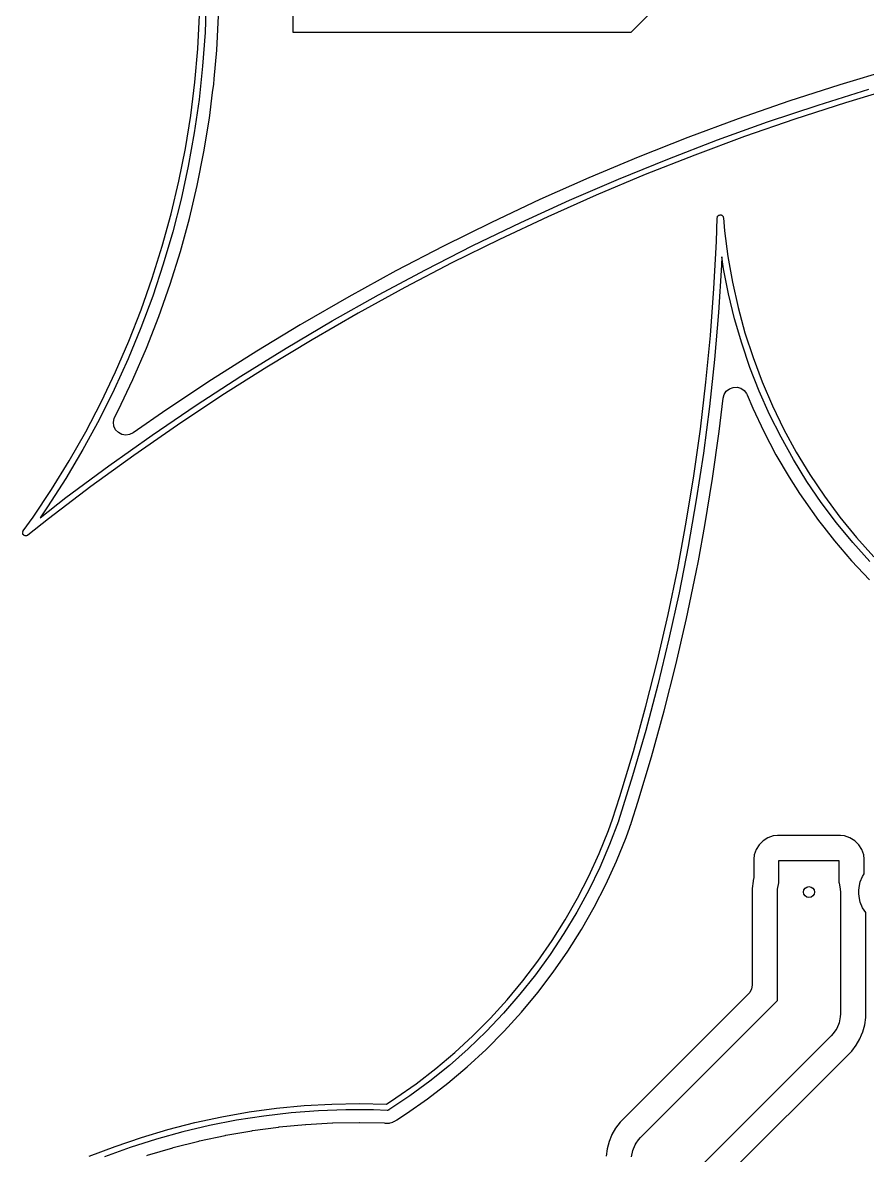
# Model space of a CAD drawing. Extents: x 139 to 278, y -178 to -21.
# Drawn here: x 158.3 to 185.12, y -75.43 to -39.45 of the extents above; entities that cross this region are included whole.
import ezdxf

# ---------------------------------------------------------------- set-up
doc = ezdxf.new("R2010")
doc.units = 0
doc.layers.add('BLACK', color=7, linetype='CONTINUOUS')

msp = doc.modelspace()

# ---------------------------------------------------------------- linework, layer by layer
at = {"layer": 'BLACK', "linetype": 'CONTINUOUS'}
for p, q in [((166.874993, -37.937913), (166.874993, -39.755006)), ((164.128241, -38.692974), (164.090125, -39.763501)), ((177.624993, -39.755006), (178.236701, -39.143298)), ((163.861991, -40.284197), (163.918779, -39.221458)), ((164.461065, -40.326912), (164.518994, -39.242829)), ((164.090125, -39.763501), (164.013941, -40.831994)), ((166.874993, -39.755006), (177.624992, -39.755006)), ((177.624992, -39.755006), (177.624993, -39.755006)), ((163.767423, -41.344243), (163.861991, -40.284197)), ((164.379464, -41.241606), (164.461065, -40.326912)), ((164.013941, -40.831994), (163.899785, -41.897099)), ((185.868797, -40.938187), (184.240761, -41.428195)), ((163.635197, -42.400252), (163.767423, -41.344243)), ((164.364596, -41.408267), (164.379464, -41.241606)), ((164.229716, -42.485464), (164.331236, -41.67469)), ((164.331236, -41.67469), (164.364596, -41.408267)), ((184.240761, -41.428195), (182.623296, -41.952288)), ((183.555477, -42.071252), (185.170208, -41.566708)), ((186.03585, -41.515018), (184.419843, -42.001405)), ((163.899785, -41.897099), (163.747802, -42.957468)), ((182.623296, -41.952288), (181.01723, -42.510196)), ((181.951691, -42.609575), (183.555477, -42.071252)), ((184.419843, -42.001405), (182.814401, -42.521602)), ((163.465478, -43.450887), (163.635197, -42.400252)), ((164.056589, -43.5572), (164.229716, -42.485464)), ((181.01723, -42.510196), (179.423212, -43.101698)), ((180.359557, -43.181439), (181.951691, -42.609575)), ((182.814401, -42.521602), (181.220231, -43.075379)), ((163.747802, -42.957468), (163.558185, -44.011757)), ((179.423212, -43.101698), (177.841976, -43.726516)), ((181.220231, -43.075379), (179.638034, -43.662493)), ((163.258482, -44.494818), (163.465478, -43.450887)), ((178.779776, -43.786593), (180.359557, -43.181439)), ((163.845436, -44.622097), (164.056589, -43.5572)), ((177.841976, -43.726516), (176.274194, -44.384388)), ((177.213044, -44.424771), (178.779776, -43.786593)), ((179.638034, -43.662493), (178.068509, -44.282685)), ((163.558185, -44.011757), (163.331174, -45.058631)), ((163.014472, -45.530722), (163.258482, -44.494818)), ((176.274194, -44.384388), (174.720534, -45.075033)), ((175.660051, -45.095691), (177.213044, -44.424771)), ((178.068509, -44.282685), (176.512345, -44.935681)), ((163.596525, -45.678806), (163.845436, -44.622097)), ((176.512345, -44.935681), (174.97023, -45.621195)), ((163.331174, -45.058631), (163.067056, -46.096765)), ((174.720534, -45.075033), (173.181716, -45.798132)), ((174.121482, -45.799057), (175.660051, -45.095691)), ((162.733756, -46.557288), (163.014472, -45.530722)), ((163.310172, -46.725989), (163.596525, -45.678806)), ((174.97023, -45.621195), (173.442841, -46.338923)), ((180.326863, -46.402585), (180.350039, -45.654905)), ((180.350039, -45.654905), (180.35004, -45.654905)), ((180.35004, -45.654905), (180.355934, -45.635351)), ((180.355934, -45.635351), (180.359589, -45.615259)), ((180.359589, -45.615259), (180.363317, -45.610863)), ((180.363317, -45.610863), (180.364981, -45.605345)), ((180.364981, -45.605345), (180.379864, -45.591356)), ((180.379864, -45.591356), (180.393074, -45.575784)), ((180.393074, -45.575784), (180.398499, -45.573842)), ((180.398499, -45.573842), (180.4027, -45.569894)), ((180.4027, -45.569894), (180.422582, -45.565222)), ((180.422582, -45.565222), (180.44181, -45.55834)), ((180.44181, -45.55834), (180.447481, -45.559371)), ((180.447481, -45.559371), (180.453092, -45.558053)), ((180.453092, -45.558053), (180.472645, -45.563947)), ((180.472645, -45.563947), (180.492738, -45.567602)), ((180.492738, -45.567602), (180.497133, -45.57133)), ((180.497133, -45.57133), (180.502652, -45.572994)), ((180.502652, -45.572994), (180.51664, -45.587877)), ((180.51664, -45.587877), (180.532213, -45.601087)), ((180.532213, -45.601087), (180.534154, -45.606512)), ((180.534154, -45.606512), (180.538103, -45.610713)), ((180.538103, -45.610713), (180.542774, -45.630595)), ((180.542774, -45.630595), (180.549657, -45.649823)), ((180.549657, -45.649823), (180.583545, -46.062481)), ((173.181716, -45.798132), (171.658474, -46.55334)), ((172.598013, -46.534559), (174.121482, -45.799057)), ((163.067056, -46.096765), (162.766165, -47.124844)), ((173.442841, -46.338923), (171.930853, -47.08855)), ((180.248035, -47.896586), (180.326863, -46.402585)), ((180.583545, -46.062481), (180.689389, -46.883784)), ((162.416691, -47.573216), (162.733756, -46.557288)), ((162.986738, -47.76232), (163.310172, -46.725989)), ((171.658474, -46.55334), (170.151399, -47.340359)), ((171.090317, -47.301875), (172.598013, -46.534559)), ((162.766165, -47.124844), (162.428884, -48.141565)), ((171.930853, -47.08855), (170.434931, -47.869746)), ((180.498253, -46.89528), (180.487161, -47.160123)), ((180.55526, -47.274714), (180.498253, -46.89528)), ((180.689389, -46.883784), (180.833095, -47.699314)), ((170.151399, -47.340359), (168.661113, -48.158869)), ((169.599058, -48.100665), (171.090317, -47.301875)), ((180.487161, -47.160123), (180.391847, -48.657425)), ((180.71155, -48.07048), (180.55526, -47.274714)), ((162.063676, -48.577218), (162.416691, -47.573216)), ((162.626633, -48.786486), (162.986738, -47.76232)), ((180.833095, -47.699314), (181.014354, -48.507328)), ((162.428884, -48.141565), (162.055638, -49.145641)), ((168.661113, -48.158869), (167.188417, -49.00843)), ((168.124892, -48.930577), (169.599058, -48.100665)), ((170.434931, -47.869746), (168.955735, -48.682166)), ((180.136788, -49.388522), (180.248035, -47.896586)), ((180.903328, -48.858446), (180.71155, -48.07048)), ((181.014354, -48.507328), (181.232781, -49.306096)), ((161.67516, -49.568023), (162.063676, -48.577218)), ((162.230315, -49.79719), (162.626633, -48.786486)), ((166.668469, -49.791246), (168.124892, -48.930577)), ((168.955735, -48.682166), (167.493915, -49.525452)), ((180.391847, -48.657425), (180.264048, -50.152304)), ((181.13021, -49.63703), (180.903328, -48.858446)), ((162.055638, -49.145641), (161.646901, -50.1358)), ((167.109362, -49.056274), (165.733809, -49.888754)), ((167.188417, -49.00843), (167.109362, -49.056274)), ((161.251635, -50.544376), (161.67516, -49.568023)), ((167.493915, -49.525452), (166.050116, -50.399234)), ((179.993176, -50.877692), (180.136788, -49.388522)), ((181.39174, -50.404671), (181.13021, -49.63703)), ((181.232781, -49.306096), (181.487907, -50.09391)), ((161.798284, -50.793152), (162.230315, -49.79719)), ((165.733792, -49.888765), (164.298011, -50.799403)), ((165.23043, -50.682294), (166.668469, -49.791246)), ((165.733809, -49.888754), (165.733792, -49.888765)), ((161.646901, -50.1358), (161.203191, -51.110788)), ((180.264048, -50.152304), (180.103824, -51.644057)), ((181.487907, -50.09391), (181.779187, -50.869086)), ((160.793637, -51.50504), (161.251635, -50.544376)), ((163.81141, -51.603327), (165.23043, -50.682294)), ((166.050116, -50.399234), (164.624974, -51.303125)), ((181.687393, -51.159825), (181.39174, -50.404671)), ((161.331087, -51.77311), (161.798284, -50.793152)), ((164.298011, -50.799403), (162.881651, -51.739981)), ((179.817266, -52.363392), (179.993176, -50.877692)), ((180.641176, -51.16003), (180.739214, -51.08275)), ((180.739214, -51.08275), (180.856335, -51.039547)), ((180.856335, -51.039547), (180.981073, -51.034652)), ((180.981073, -51.034652), (181.10122, -51.068542)), ((181.10122, -51.068542), (181.205013, -51.137901)), ((181.779187, -50.869086), (182.105998, -51.629964)), ((161.203191, -51.110788), (160.725069, -52.06937)), ((164.624974, -51.303125), (163.219117, -52.236728)), ((180.412835, -52.440474), (180.537927, -51.383969)), ((180.537927, -51.383969), (180.571817, -51.263823)), ((180.571817, -51.263823), (180.641176, -51.16003)), ((181.205013, -51.137901), (181.282293, -51.235939)), ((181.282293, -51.235939), (181.302346, -51.277134)), ((181.302346, -51.277134), (181.477557, -51.696716)), ((182.016575, -51.900979), (181.687393, -51.159825)), ((160.301745, -52.4488), (160.793637, -51.50504)), ((161.226447, -51.973875), (161.331087, -51.77311)), ((162.881651, -51.739981), (161.807935, -52.485955)), ((162.412033, -52.553939), (163.81141, -51.603327)), ((180.103824, -51.644057), (179.911249, -53.131979)), ((181.477557, -51.696716), (181.830985, -52.446702)), ((182.105998, -51.629964), (182.46764, -52.374918)), ((160.725069, -52.06937), (160.213141, -53.010333)), ((161.181367, -52.149851), (161.203495, -52.026993)), ((161.198287, -52.273534), (161.181367, -52.149851)), ((161.203495, -52.026993), (161.226447, -51.973875)), ((182.378626, -52.626643), (182.016575, -51.900979)), ((159.776584, -53.374459), (160.301745, -52.4488)), ((161.2526, -52.385934), (161.198287, -52.273534)), ((161.338987, -52.47605), (161.2526, -52.385934)), ((161.448994, -52.53506), (161.338987, -52.47605)), ((161.807935, -52.485955), (161.695535, -52.540268)), ((163.219117, -52.236728), (161.833165, -53.199632)), ((179.609142, -53.844923), (179.817266, -52.363392)), ((180.202896, -53.934917), (180.412835, -52.440474)), ((181.830985, -52.446702), (181.830995, -52.446722)), ((181.830995, -52.446722), (182.217673, -53.180142)), ((182.46764, -52.374918), (182.86334, -53.102353)), ((161.032915, -53.533712), (162.412033, -52.553939)), ((161.571852, -52.557188), (161.448994, -52.53506)), ((161.695535, -52.540268), (161.571852, -52.557188)), ((182.772818, -53.335362), (182.378626, -52.626643)), ((160.213141, -53.010333), (159.668055, -53.932483)), ((161.833165, -53.199632), (160.467727, -54.191412)), ((179.911249, -53.131979), (179.686415, -54.615369)), ((182.217673, -53.180142), (182.217701, -53.180191)), ((182.217701, -53.180191), (182.636811, -53.895501)), ((182.86334, -53.102353), (183.292252, -53.810714)), ((159.218818, -54.280845), (159.776584, -53.374459)), ((159.674665, -54.542214), (161.032915, -53.533712)), ((183.198361, -54.025711), (182.772818, -53.335362)), ((159.668055, -53.932483), (159.090502, -54.834655)), ((179.3689, -55.321586), (179.609142, -53.844923)), ((179.960561, -55.42445), (180.202896, -53.934917)), ((182.636811, -53.895501), (182.636829, -53.89553)), ((182.636829, -53.89553), (182.969227, -54.408669)), ((183.292252, -53.810714), (183.753458, -54.498486)), ((158.629154, -55.166811), (159.218818, -54.280845)), ((160.467727, -54.191412), (159.123405, -55.211632)), ((183.6544, -54.696307), (183.198361, -54.025711)), ((158.85092, -55.181095), (159.674665, -54.542214)), ((179.686415, -54.615369), (179.429428, -56.093529)), ((182.969227, -54.408669), (183.087595, -54.5914)), ((183.087595, -54.5914), (183.0876, -54.591407)), ((183.0876, -54.591407), (183.087618, -54.591434)), ((183.087618, -54.591434), (183.569071, -55.266371)), ((183.753458, -54.498486), (184.245972, -55.164197)), ((159.090502, -54.834655), (158.85092, -55.181095)), ((184.140019, -55.345801), (183.6544, -54.696307)), ((158.318766, -55.599037), (158.629154, -55.166811)), ((159.123405, -55.211632), (158.462104, -55.735744)), ((179.096655, -56.792686), (179.3689, -55.321586)), ((183.569071, -55.266371), (183.569098, -55.266406)), ((183.569098, -55.266406), (183.733916, -55.476843)), ((184.654245, -55.972891), (184.140019, -55.345801)), ((184.245972, -55.164197), (184.768739, -55.806424)), ((158.300484, -55.647465), (158.305411, -55.634413)), ((158.302487, -55.659679), (158.300484, -55.647465)), ((158.301064, -55.671977), (158.302487, -55.659679)), ((158.306604, -55.684781), (158.301064, -55.671977)), ((158.305411, -55.634413), (158.307016, -55.620556)), ((158.308862, -55.698547), (158.306604, -55.684781)), ((158.307016, -55.620556), (158.314396, -55.610618)), ((158.316704, -55.708122), (158.308862, -55.698547)), ((158.314396, -55.610618), (158.318769, -55.599039)), ((158.32162, -55.719484), (158.316704, -55.708122)), ((158.318769, -55.599039), (158.318766, -55.599037)), ((158.332821, -55.727803), (158.32162, -55.719484)), ((158.341659, -55.738595), (158.332821, -55.727803)), ((158.353238, -55.742967), (158.341659, -55.738595)), ((158.363176, -55.750348), (158.353238, -55.742967)), ((158.377033, -55.751952), (158.363176, -55.750348)), ((158.390085, -55.75688), (158.377033, -55.751952)), ((158.402299, -55.754876), (158.390085, -55.75688)), ((158.414597, -55.7563), (158.402299, -55.754876)), ((158.427401, -55.750759), (158.414597, -55.7563)), ((158.441167, -55.748502), (158.427401, -55.750759)), ((158.450742, -55.740659), (158.441167, -55.748502)), ((158.462104, -55.735744), (158.450742, -55.740659)), ((179.752574, -56.548324), (179.960561, -55.42445)), ((183.733916, -55.476843), (184.080326, -55.919133)), ((179.429428, -56.093529), (179.140409, -57.56576)), ((184.080326, -55.919133), (184.620293, -56.548321)), ((185.196043, -56.576317), (184.654245, -55.972891)), ((184.768739, -55.806424), (185.320643, -56.423792)), ((178.792535, -58.257527), (179.096655, -56.792686)), ((179.685942, -56.908377), (179.752574, -56.548324)), ((184.620293, -56.548321), (185.187901, -57.152691)), ((179.379173, -58.385976), (179.685942, -56.908377)), ((179.140409, -57.56576), (178.819494, -59.031369)), ((178.456682, -59.715421), (178.792535, -58.257527)), ((179.040393, -59.856579), (179.379172, -58.38598)), ((179.379172, -58.38598), (179.379173, -58.385976)), ((178.819494, -59.031369), (178.466834, -60.489666)), ((178.089257, -61.165679), (178.456682, -59.715421)), ((178.669765, -61.319477), (179.040393, -59.856579)), ((178.466834, -60.489666), (178.082596, -61.939962)), ((177.690431, -62.607618), (178.089257, -61.165679)), ((178.267463, -62.773984), (178.669765, -61.319477)), ((178.082596, -61.939962), (177.666961, -63.381574)), ((177.260392, -64.040558), (177.690431, -62.607618)), ((177.833676, -64.219413), (178.267463, -62.773984)), ((177.666961, -63.381574), (177.220125, -64.813822)), ((177.030306, -64.750806), (177.260392, -64.040558)), ((177.62869, -64.852176), (177.833676, -64.219413)), ((176.898917, -65.120222), (177.030306, -64.750806)), ((176.602884, -65.849375), (176.898917, -65.120222)), ((177.21921, -64.816514), (176.936214, -65.560035)), ((177.219327, -64.815053), (177.21921, -64.816515)), ((177.21921, -64.816515), (177.21921, -64.816514)), ((177.220125, -64.813822), (177.219327, -64.815053)), ((177.460275, -65.333884), (177.576894, -65.005997)), ((177.576894, -65.005997), (177.580827, -64.99993)), ((177.580827, -64.99993), (177.598941, -64.94401)), ((177.598941, -64.94401), (177.618636, -64.888638)), ((177.618636, -64.888632), (177.61953, -64.88612)), ((177.618636, -64.888638), (177.618636, -64.888632)), ((177.61953, -64.88612), (177.628364, -64.853181)), ((177.628364, -64.853181), (177.62869, -64.852176)), ((177.154311, -66.087499), (177.460275, -65.333884)), ((181.810232, -65.442689), (181.682676, -65.570245)), ((181.962971, -65.346717), (181.810232, -65.442689)), ((182.133238, -65.287138), (181.962971, -65.346717)), ((182.133241, -65.287137), (182.133238, -65.287138)), ((182.26753, -65.272006), (182.133241, -65.287137)), ((182.267539, -65.272006), (182.26753, -65.272006)), ((184.262447, -65.272006), (182.267539, -65.272006)), ((184.262455, -65.272006), (184.262447, -65.272006)), ((184.396744, -65.287137), (184.262455, -65.272006)), ((184.396746, -65.287137), (184.396744, -65.287137)), ((184.396748, -65.287138), (184.396746, -65.287137)), ((184.567015, -65.346717), (184.396748, -65.287138)), ((184.719755, -65.44269), (184.567015, -65.346717)), ((184.847309, -65.570244), (184.719755, -65.44269)), ((176.936214, -65.560035), (176.620818, -66.290402)), ((181.586704, -65.722984), (181.527125, -65.893251)), ((181.682676, -65.570245), (181.586704, -65.722984)), ((184.943282, -65.722984), (184.847309, -65.570244)), ((185.002861, -65.893251), (184.943282, -65.722984)), ((176.275095, -66.564814), (176.602884, -65.849375)), ((176.815525, -66.826939), (177.154311, -66.087499)), ((181.527124, -65.893254), (181.511993, -66.027543)), ((181.511993, -66.027543), (181.511993, -66.605664)), ((181.527125, -65.893251), (181.527124, -65.893254)), ((182.312493, -66.771501), (182.312493, -66.072506)), ((182.312493, -66.072506), (184.217493, -66.072506)), ((184.217493, -66.072506), (184.217493, -66.771501)), ((185.002861, -65.893254), (185.002861, -65.893251)), ((185.017992, -66.027543), (185.002861, -65.893254)), ((185.017993, -66.027553), (185.017992, -66.027543)), ((185.017993, -66.496635), (185.017993, -66.027553)), ((176.620818, -66.290402), (176.273632, -67.006203)), ((184.964963, -66.576001), (185.017993, -66.496635)), ((175.916185, -67.265158), (176.275095, -66.564814)), ((176.444574, -67.550779), (176.815525, -66.826939)), ((181.4953, -66.720492), (181.464493, -66.954495)), ((181.498397, -66.708933), (181.4953, -66.720492)), ((181.511993, -66.605664), (181.498397, -66.708933)), ((182.269808, -66.974489), (182.308053, -66.782221)), ((182.308053, -66.782221), (182.312493, -66.771501)), ((184.217493, -66.771501), (184.221933, -66.782221)), ((184.221933, -66.782221), (184.260178, -66.974489)), ((184.85708, -66.931645), (184.893507, -66.74851)), ((184.893507, -66.74851), (184.964963, -66.576001)), ((175.526845, -67.949054), (175.916185, -67.265158)), ((176.273632, -67.006203), (175.895327, -67.706056)), ((181.464493, -66.954495), (181.464493, -66.9545)), ((181.464493, -66.9545), (181.464493, -70.023943)), ((182.264993, -67.072506), (182.269808, -66.974489)), ((182.264993, -70.520792), (182.264993, -67.072506)), ((184.260178, -66.974489), (184.264993, -67.072506)), ((184.264993, -67.072506), (184.264993, -70.935006)), ((184.852493, -67.025006), (184.85708, -66.931645)), ((184.852493, -67.120006), (184.852493, -67.025006)), ((184.85708, -67.213367), (184.852493, -67.120006)), ((184.893507, -67.396502), (184.85708, -67.213367)), ((176.042173, -68.257618), (176.444574, -67.550779)), ((184.964963, -67.569011), (184.893507, -67.396502)), ((185.065493, -67.719464), (184.964963, -67.569011)), ((175.107829, -68.61518), (175.526845, -67.949054)), ((175.895327, -67.706056), (175.486632, -68.38861)), ((185.065493, -71.053017), (185.065493, -67.719464)), ((175.609099, -68.946091), (176.042173, -68.257618)), ((174.659945, -69.262249), (175.107829, -68.61518)), ((175.486632, -68.38861), (175.048339, -69.052544)), ((175.048339, -69.052544), (174.581294, -69.696577)), ((175.14619, -69.614869), (175.609099, -68.946091)), ((174.184059, -69.889012), (174.659945, -69.262249)), ((174.581294, -69.696577), (174.086398, -70.319464)), ((174.654339, -70.262658), (175.14619, -69.614869)), ((173.681091, -70.494257), (174.184059, -69.889012)), ((181.444965, -70.147241), (181.388291, -70.258469)), ((181.464493, -70.023943), (181.444965, -70.147241)), ((173.152012, -71.076816), (173.681091, -70.494257)), ((174.086398, -70.319464), (173.564609, -70.920002)), ((174.134497, -70.888208), (174.654339, -70.262658)), ((181.347629, -70.306079), (177.268396, -74.385312)), ((177.917886, -74.867899), (182.264993, -70.520792)), ((181.388291, -70.258469), (181.347629, -70.306079)), ((172.597845, -71.635562), (173.152012, -71.076816)), ((173.564609, -70.920002), (173.016934, -71.49703)), ((173.587669, -71.49031), (174.134497, -70.888208)), ((184.221933, -71.225291), (184.146914, -71.406403)), ((184.260178, -71.033023), (184.221933, -71.225291)), ((184.264993, -70.935006), (184.260178, -71.033023)), ((185.034686, -71.28702), (185.065493, -71.053017)), ((173.016934, -71.49703), (172.444431, -72.049434)), ((173.01491, -72.067801), (173.587669, -71.49031)), ((184.038004, -71.5694), (183.9721, -71.642113)), ((184.115766, -71.453018), (184.038004, -71.5694)), ((184.146914, -71.406403), (184.115766, -71.453018)), ((184.934983, -71.608225), (184.973599, -71.514999)), ((184.973599, -71.514996), (184.973602, -71.514991)), ((184.973599, -71.514999), (184.973599, -71.514996)), ((184.973602, -71.514991), (185.034684, -71.287026)), ((185.034684, -71.287026), (185.034686, -71.28702)), ((172.01966, -72.169416), (172.597845, -71.635562)), ((183.9721, -71.642113), (179.624993, -75.98922)), ((184.621585, -72.124705), (184.765266, -71.937456)), ((184.765266, -71.937456), (184.883277, -71.733056)), ((184.883277, -71.733056), (184.934983, -71.608225)), ((171.418573, -72.677347), (172.01966, -72.169416)), ((172.444431, -72.049434), (171.848207, -72.576147)), ((172.417328, -72.619565), (173.01491, -72.067801)), ((180.542351, -76.203938), (184.621585, -72.124705)), ((170.795747, -73.158373), (171.418573, -72.677347)), ((171.848207, -72.576147), (171.229413, -73.076151)), ((171.796076, -73.144536), (172.417328, -72.619565)), ((170.152385, -73.611565), (170.795747, -73.158373)), ((171.229413, -73.076151), (170.589244, -73.548479)), ((171.152355, -73.6417), (171.796076, -73.144536)), ((169.84666, -73.80741), (170.152385, -73.611565)), ((170.589244, -73.548479), (169.928939, -73.992221)), ((170.487409, -74.110096), (171.152355, -73.6417)), ((164.62568, -74.208403), (165.492529, -74.05656)), ((165.492529, -74.05656), (166.364633, -73.93858)), ((166.820911, -74.08719), (165.954247, -74.187293)), ((166.364633, -73.93858), (167.240669, -73.854643)), ((167.690815, -74.020904), (166.820911, -74.08719)), ((167.240669, -73.854643), (168.119309, -73.804876)), ((168.562641, -73.988536), (167.690815, -74.020904)), ((168.119309, -73.804876), (168.99922, -73.789354)), ((169.435065, -73.990135), (168.562641, -73.988536)), ((168.99922, -73.789354), (169.84666, -73.80741)), ((169.870915, -74.007935), (169.435065, -73.990135)), ((169.870916, -74.007922), (169.870915, -74.007935)), ((169.875256, -74.006946), (169.870916, -74.007922)), ((169.879603, -74.007899), (169.875256, -74.006946)), ((169.900265, -74.001327), (169.879603, -74.007899)), ((169.92142, -73.996574), (169.900265, -74.001327)), ((169.924691, -73.993558), (169.92142, -73.996574)), ((169.928932, -73.99221), (169.924691, -73.993558)), ((169.928939, -73.992221), (169.928932, -73.99221)), ((170.181859, -74.305829), (170.487409, -74.110096)), ((162.912992, -74.612709), (163.765399, -74.39388)), ((163.765399, -74.39388), (164.62568, -74.208403)), ((165.092137, -74.321061), (164.235889, -74.488292)), ((165.954247, -74.187293), (165.092137, -74.321061)), ((166.441223, -74.534377), (167.27862, -74.454142)), ((167.27862, -74.454142), (167.293967, -74.452972)), ((167.293967, -74.452972), (168.133876, -74.405398)), ((168.133876, -74.405398), (168.149332, -74.404825)), ((168.149332, -74.404825), (168.990404, -74.389989)), ((168.990404, -74.389989), (169.005859, -74.390017)), ((169.005859, -74.390017), (169.776239, -74.406432)), ((169.776239, -74.406432), (169.806091, -74.409986)), ((169.806091, -74.409986), (169.806193, -74.408797)), ((169.806193, -74.408797), (169.832246, -74.411011)), ((169.832246, -74.411011), (169.832246, -74.41101)), ((169.832246, -74.41101), (169.832247, -74.411011)), ((169.832247, -74.411011), (169.839894, -74.410658)), ((169.839894, -74.410658), (169.859005, -74.409776)), ((169.859005, -74.409776), (169.893663, -74.409683)), ((169.893663, -74.409683), (169.920427, -74.410775)), ((169.920427, -74.410775), (169.920435, -74.410773)), ((169.920435, -74.410773), (169.942296, -74.408797)), ((169.942296, -74.408797), (169.963882, -74.404935)), ((169.963882, -74.404935), (169.963891, -74.404935)), ((169.963891, -74.404935), (170.00595, -74.391558)), ((170.00595, -74.391558), (170.049005, -74.381884)), ((170.049005, -74.381884), (170.0685, -74.371664)), ((170.0685, -74.371664), (170.089477, -74.364993)), ((170.089477, -74.364993), (170.118654, -74.346302)), ((170.118654, -74.346302), (170.126647, -74.341183)), ((170.126647, -74.341183), (170.165725, -74.320699)), ((170.165725, -74.320699), (170.181859, -74.305829)), ((177.268396, -74.385312), (177.124719, -74.572555)), ((162.06975, -74.864559), (162.912992, -74.612709)), ((163.386801, -74.688733), (162.54616, -74.922078)), ((164.235889, -74.488292), (163.386801, -74.688733)), ((163.910904, -74.976691), (164.733206, -74.799402)), ((164.733206, -74.799402), (164.748427, -74.796429)), ((164.748427, -74.796429), (165.577007, -74.651289)), ((165.577007, -74.651289), (165.592263, -74.648922)), ((165.592263, -74.648922), (166.425865, -74.536151)), ((166.425865, -74.536151), (166.441223, -74.534377)), ((176.994728, -74.805882), (176.916383, -74.995021)), ((176.994729, -74.80588), (176.994728, -74.805882)), ((177.00671, -74.776952), (176.994729, -74.80588)), ((177.006715, -74.776942), (177.00671, -74.776952)), ((177.124717, -74.572559), (177.006715, -74.776942)), ((177.124719, -74.572555), (177.124717, -74.572559)), ((160.415863, -75.465742), (161.236953, -75.149047)), ((161.715241, -75.187975), (160.895304, -75.48602)), ((161.236953, -75.149047), (162.06975, -74.864559)), ((162.54616, -74.922078), (161.715241, -75.187975)), ((162.260132, -75.43429), (163.066215, -75.193538)), ((163.066215, -75.193538), (163.081094, -75.189408)), ((163.081094, -75.189408), (163.895881, -74.980237)), ((163.895881, -74.980237), (163.910904, -74.976691)), ((176.916383, -74.995021), (176.855301, -75.222985)), ((177.668053, -75.284721), (177.743072, -75.103609)), ((177.743072, -75.103609), (177.778173, -75.051077)), ((177.778173, -75.051077), (177.851982, -74.940612)), ((177.851982, -74.940612), (177.917886, -74.867899)), ((162.245471, -75.438982), (162.260132, -75.43429)), ((176.8553, -75.222992), (176.824493, -75.456995)), ((176.855301, -75.222985), (176.8553, -75.22299)), ((176.8553, -75.22299), (176.8553, -75.222992)), ((177.629808, -75.476989), (177.668053, -75.284721))]:
    msp.add_line(p, q, dxfattribs=at)
at = {"layer": 'BLACK'}
msp.add_circle((183.264993, -67.072506), 0.175, dxfattribs=at)
msp.add_circle((183.264993, -67.072506), 0.175, dxfattribs=at)
at = {"layer": 'WHITE'}
msp.add_circle((183.264993, -67.072506), 0.175, dxfattribs=at)

doc.saveas('drawing.dxf')
